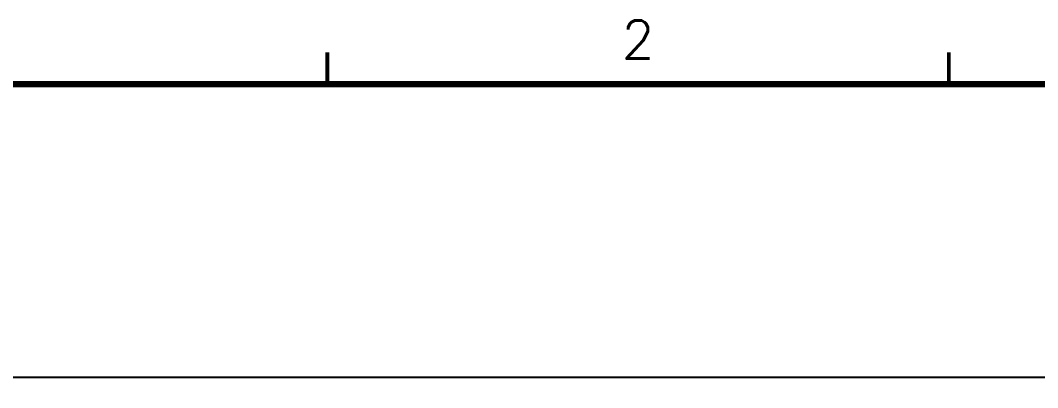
# Model space of a CAD drawing. Extents: x 295 to 953, y 10 to 290.
# Drawn here: x 516.6 to 596.4, y 261.2 to 290 of the extents above; entities that cross this region are included whole.
import ezdxf
from ezdxf.enums import TextEntityAlignment as Align

# ---------------------------------------------------------------- set-up
doc = ezdxf.new("R2010")
doc.units = 0
doc.header["$LTSCALE"] = 5
doc.header["$MEASUREMENT"] = 0
doc.layers.get('0').update_dxf_attribs({"linetype": 'CONTINUOUS', "lineweight": 25})
for name, color, linetype in [('DV-PEI-A6_BOT', 7, 'CONTINUOUS'), ('문자', 4, 'CONTINUOUS'), ('테두리', 3, 'CONTINUOUS')]:
    doc.layers.add(name, color=color, linetype=linetype)
doc.styles.get("Standard").update_dxf_attribs({"font": 'simplex.shx'})

# ---------------------------------------------------------------- blocks, each defined once
blk = doc.blocks.new('C')
at = {"layer": '테두리'}
for points, const_width in [([(63.75, 287.5), (63.75, 285)], 0.3), ([(112.5, 287.5), (112.5, 285)], 0.3), ([(15, 285), (15, 15), (405, 15), (405, 285), (15, 285)], 0.5)]:
    blk.add_lwpolyline(points, dxfattribs=dict(at, const_width=const_width))
at = {"layer": '문자'}
blk.add_text('2', height=3, dxfattribs=at).set_placement((88.125, 288.5), align=Align.MIDDLE)

msp = doc.modelspace()

# ---------------------------------------------------------------- linework, layer by layer
at = {"layer": 'DV-PEI-A6_BOT'}
msp.add_line((515.377, 262), (858.075, 262), dxfattribs=at)

# ---------------------------------------------------------------- block references
msp.add_blockref('C', (476.978, 0))

doc.saveas('drawing.dxf')
